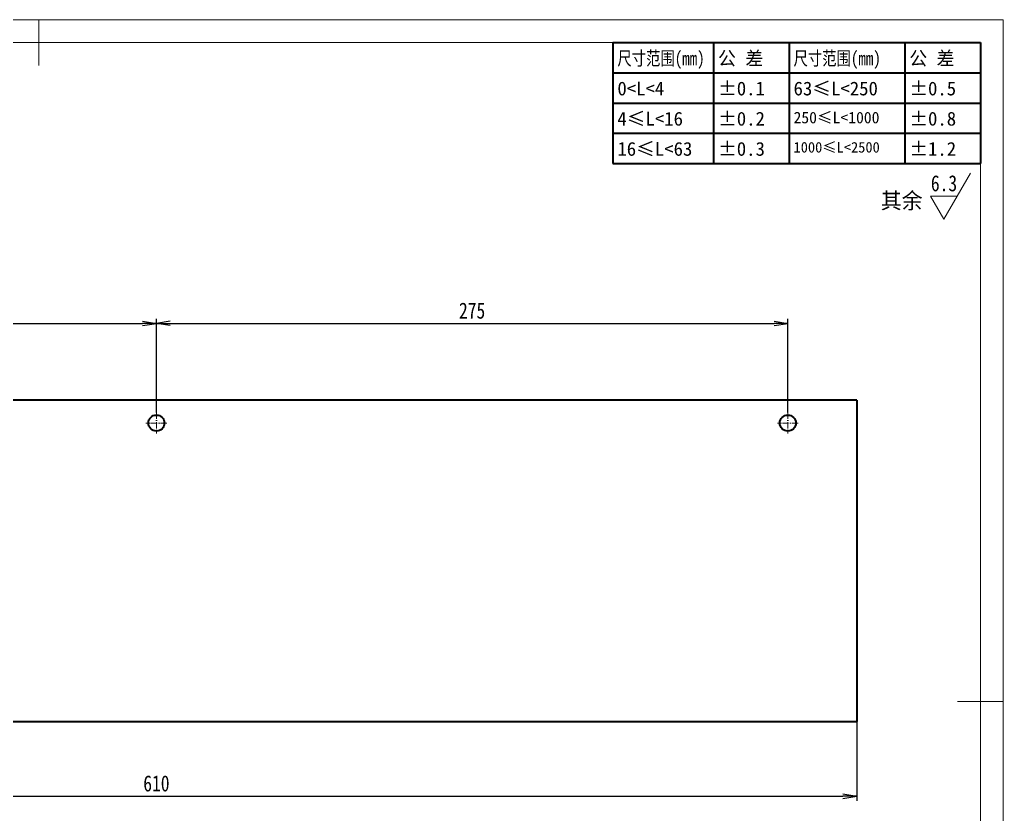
# Model space of a CAD drawing. Header units: millimetres. Extents: x -15766 to 80009, y -9701 to 15159.
# Drawn here: x -8417.7 to -7989.3, y 13501.6 to 13847.7 of the extents above; entities that cross this region are included whole.
import ezdxf
from ezdxf.enums import TextEntityAlignment as Align

# ---------------------------------------------------------------- set-up
doc = ezdxf.new("R2010")
doc.units = ezdxf.units.MM
doc.linetypes.add('CENTER-HOKUTO_1', pattern=[16, 13, -1, 1, -1])
doc.linetypes.add('DASHDOT', pattern=[18.5, 12, -3, 0.5, -3])
doc.layers.get('DEFPOINTS').update_dxf_attribs({"lineweight": 18})
for name, color, linetype, lineweight in [('AM_7', 2, 'CENTER-HOKUTO_1', 18), ('AM_VIS', 7, 'Continuous', 18), ('CDRAFT0', 7, 'Continuous', 18), ('DIM', 253, 'Continuous', 20), ('title_frame', 7, 'Continuous', 18), ('word_dim', 9, 'Continuous', 18), ('尺寸线层', 3, 'Continuous', 18), ('粗实线层', 7, 'Continuous', 35), ('粗实线层_1', 7, 'Continuous', 15)]:
    doc.layers.add(name, color=color, linetype=linetype, lineweight=lineweight)
doc.styles.add('DIM', font='', dxfattribs={"width": 0.8})
doc.styles.get('DIM').set_extended_font_data('NSimSun')
doc.dimstyles.new('1-2', dxfattribs={"dimscale": 2, "dimtxt": 3.5, "dimasz": 3, "dimexe": 1, "dimexo": 0, "dimgap": 1, "dimtad": 1, "dimdsep": 46, "dimtxsty": 'DIM', "dimblk": 'OPEN', "dimcen": 0, "dimdle": 6, "dimclrd": 256, "dimclre": 256, "dimclrt": 3, "dimazin": 2, "dimtfac": 0.707107, "dimtmove": 0, "dimatfit": 3, "dimfxl": 0, "dimfrac": 2, "dimtolj": 1, "dimarcsym": 0})

# ---------------------------------------------------------------- blocks, each defined once
blk = doc.blocks.new('*X589')
at = {"layer": 'CDRAFT0'}
for p, q in [((420, 297), (0, 297)), ((420, 0), (420, 297))]:
    blk.add_line(p, q, dxfattribs=at)
at = {"layer": '粗实线层_1'}
for p, q in [((210, 297), (210, 287)), ((415, 292), (25, 292)), ((415, 5), (415, 292)), ((420, 148.5), (410, 148.5))]:
    blk.add_line(p, q, dxfattribs=at)
blk = doc.blocks.new('自由公差_1')
at = {"layer": '粗实线层'}
for p, q in [((-80, 0), (0, 0)), ((-80, 0), (-80, -26.3)), ((-58.08, 0), (-58.08, -26.3)), ((-41.64, 0), (-41.64, -26.3)), ((-16.44, 0), (-16.44, -26.3)), ((0, 0), (0, -26.3)), ((-80, -6.58), (0, -6.58)), ((-80, -13.15), (0, -13.15)), ((-80, -19.73), (0, -19.73)), ((-80, -26.3), (0, -26.3))]:
    blk.add_line(p, q, dxfattribs=at)
at = {"layer": '尺寸线层', "linetype": 'Continuous', "attachment_point": 1, "line_spacing_factor": 0.9}
for s, insert, char_height, width in [('{\\W0.8;尺寸范围(mm)}', (-79.04, -1.92), 3, 22.6032), ('公 差', (-57.12, -1.92), 3, 22.6032), ('{\\W0.8;尺寸范围(mm)}', (-40.68, -1.92), 3, 22.6032), ('公 差', (-15.48, -1.92), 3, 22.6032), ('0<L<4', (-79.04, -8.49), 3, 22.6032), ('%%P0.1', (-57.12, -8.49), 3, 12.7119), ('63≤L<250', (-40.68, -8.49), 3, 22.6032), ('%%P0.5', (-15.48, -8.49), 3, 12.5771), ('4≤L<16', (-79.04, -15.07), 3, 22.6032), ('%%P0.2', (-57.12, -15.07), 3, 12.4769), ('250≤L<1000', (-40.68, -15.07), 2.5, 22.6032), ('%%P0.8', (-15.48, -15.07), 3, 13.0759), ('16≤L<63', (-79.04, -21.64), 3, 22.6032), ('%%P0.3', (-57.12, -21.64), 3, 12.7119), ('%%P1.2', (-15.48, -21.64), 3, 12.8764), ('1000≤L<2500', (-40.68, -21.64), 2.3, 22.6032)]:
    blk.add_mtext(s, dxfattribs=dict(at, insert=insert, char_height=char_height, width=width))
blk = doc.blocks.new('_OPEN')
at = {"color": 0, "linetype": 'ByBlock', "lineweight": -2}
for p, q in [((-1, 0.166667), (0, 0)), ((-1, -0.166667), (0, 0)), ((0, 0), (-1, 0))]:
    blk.add_line(p, q, dxfattribs=at)
blk = doc.blocks.new('*D1106')
at = {"layer": 'DEFPOINTS', "color": 0, "transparency": 16777216}
for p in [(-8663.16, 13542.03), (-8053.16, 13542.03), (-8053.16, 13509.53)]:
    blk.add_point(p, dxfattribs=at)
at = {"layer": 'DIM', "linetype": 'Continuous', "lineweight": -2, "transparency": 16777216}
for p, q in [((-8663.16, 13542.03), (-8663.16, 13507.53)), ((-8053.16, 13542.03), (-8053.16, 13507.53)), ((-8657.16, 13509.53), (-8059.16, 13509.53))]:
    blk.add_line(p, q, dxfattribs=at)
at = {"layer": 'DIM', "lineweight": -2, "transparency": 16777216, "xscale": 6, "yscale": 6, "zscale": 6, "rotation": 180}
blk.add_blockref('_OPEN', (-8663.16, 13509.53), dxfattribs=at)
at = {"layer": 'DIM', "lineweight": -2, "transparency": 16777216, "xscale": 6, "yscale": 6, "zscale": 6}
blk.add_blockref('_OPEN', (-8053.16, 13509.53), dxfattribs=at)
at = {"layer": 'DIM', "color": 3, "transparency": 16777216, "insert": (-8358.16, 13515.03), "char_height": 7, "attachment_point": 5, "style": 'DIM'}
blk.add_mtext('\\A1;610', dxfattribs=at)
blk = doc.blocks.new('*D1109')
at = {"layer": 'DEFPOINTS', "color": 0, "transparency": 16777216}
for p in [(-8358.16, 13715.45), (-8633.16, 13676.58), (-8358.16, 13676.58)]:
    blk.add_point(p, dxfattribs=at)
at = {"layer": 'DIM', "linetype": 'Continuous', "lineweight": -2, "transparency": 16777216}
for p, q in [((-8633.16, 13676.58), (-8633.16, 13717.45)), ((-8358.16, 13676.58), (-8358.16, 13717.45)), ((-8627.16, 13715.45), (-8364.16, 13715.45))]:
    blk.add_line(p, q, dxfattribs=at)
at = {"layer": 'DIM', "lineweight": -2, "transparency": 16777216, "xscale": 6, "yscale": 6, "zscale": 6, "rotation": 180}
blk.add_blockref('_OPEN', (-8633.16, 13715.45), dxfattribs=at)
at = {"layer": 'DIM', "lineweight": -2, "transparency": 16777216, "xscale": 6, "yscale": 6, "zscale": 6}
blk.add_blockref('_OPEN', (-8358.16, 13715.45), dxfattribs=at)
at = {"layer": 'DIM', "color": 3, "transparency": 16777216, "insert": (-8495.66, 13720.95), "char_height": 7, "attachment_point": 5, "style": 'DIM'}
blk.add_mtext('\\A1;275', dxfattribs=at)
blk = doc.blocks.new('*D1110')
at = {"layer": 'DEFPOINTS', "color": 0, "transparency": 16777216}
for p in [(-8083.16, 13715.45), (-8358.16, 13676.58), (-8083.16, 13676.58)]:
    blk.add_point(p, dxfattribs=at)
at = {"layer": 'DIM', "linetype": 'Continuous', "lineweight": -2, "transparency": 16777216}
for p, q in [((-8358.16, 13676.58), (-8358.16, 13717.45)), ((-8083.16, 13676.58), (-8083.16, 13717.45)), ((-8352.16, 13715.45), (-8089.16, 13715.45))]:
    blk.add_line(p, q, dxfattribs=at)
at = {"layer": 'DIM', "lineweight": -2, "transparency": 16777216, "xscale": 6, "yscale": 6, "zscale": 6, "rotation": 180}
blk.add_blockref('_OPEN', (-8358.16, 13715.45), dxfattribs=at)
at = {"layer": 'DIM', "lineweight": -2, "transparency": 16777216, "xscale": 6, "yscale": 6, "zscale": 6}
blk.add_blockref('_OPEN', (-8083.16, 13715.45), dxfattribs=at)
at = {"layer": 'DIM', "color": 3, "transparency": 16777216, "insert": (-8220.66, 13720.95), "char_height": 7, "attachment_point": 5, "style": 'DIM'}
blk.add_mtext('\\A1;275', dxfattribs=at)

msp = doc.modelspace()

# ---------------------------------------------------------------- linework, layer by layer
at = {"layer": 'AM_7', "linetype": 'DASHDOT', "lineweight": 13, "ltscale": 0.227502}
for p, q in [((-8358.16158, 13676.58152), (-8358.16158, 13667.48142)), ((-8083.16158, 13676.58152), (-8083.16158, 13667.48142))]:
    msp.add_line(p, q, dxfattribs=at)
at = {"layer": 'AM_7', "linetype": 'DASHDOT', "lineweight": 13, "ltscale": 0.22749}
for p, q in [((-8353.61178, 13672.03147), (-8362.71139, 13672.03147)), ((-8078.61178, 13672.03147), (-8087.71139, 13672.03147))]:
    msp.add_line(p, q, dxfattribs=at)
at = {"layer": 'AM_VIS', "lineweight": 35}
for p, q in [((-8053.16158, 13682.03147), (-8663.16158, 13682.03147)), ((-8053.16158, 13682.03147), (-8053.16158, 13542.03147)), ((-8663.16158, 13542.03147), (-8053.16158, 13542.03147))]:
    msp.add_line(p, q, dxfattribs=at)
for centre in [(-8358.16158, 13672.03147), (-8083.16158, 13672.03147)]:
    msp.add_circle(centre, 3.5, dxfattribs=at)
at = {"layer": 'DIM'}
for p, q in [((-8015.1998, 13760.87874), (-8003.65279, 13780.87874)), ((-8009.42629, 13770.87874), (-8020.9733, 13770.87874)), ((-8020.9733, 13770.87874), (-8015.1998, 13760.87874))]:
    msp.add_line(p, q, dxfattribs=at)

# ---------------------------------------------------------------- block references
at = {"layer": 'title_frame', "xscale": 2, "yscale": 2, "zscale": 2}
for name, p in [('*X589', (-8829.31003, 13253.73384)), ('自由公差_1', (-7999.31003, 13837.73384))]:
    msp.add_blockref(name, p, dxfattribs=at)

# ---------------------------------------------------------------- texts
at = {"layer": 'DIM', "color": 2, "style": 'DIM', "width": 0.8}
msp.add_attdef('6.3', text='0.0', height=7, dxfattribs=at).set_placement((-8009.42629, 13770.87874), align=Align.BOTTOM_RIGHT)
at = {"layer": 'word_dim', "linetype": 'Continuous', "insert": (-8042.67972, 13772.41045), "char_height": 7, "width": 21.7212079, "attachment_point": 1}
msp.add_mtext('{\\C3;其余}', dxfattribs=at)

# ---------------------------------------------------------------- dimensions: what is measured, and where the dimension line sits
at = {"layer": 'DIM', "color": 3, "true_color": 0x00ff00}
for base, p1, p2, picture, middle in [((-8358.16158, 13715.45304), (-8633.16158, 13676.58152), (-8358.16158, 13676.58152), '*D1109', (-8495.66158, 13720.95304)), ((-8083.16158, 13715.45304), (-8358.16158, 13676.58152), (-8083.16158, 13676.58152), '*D1110', (-8220.66158, 13720.95304)), ((-8053.16158, 13509.53484), (-8663.16158, 13542.03147), (-8053.16158, 13542.03147), '*D1106', (-8358.16158, 13515.03484))]:
    dim = msp.add_linear_dim(base=base, p1=p1, p2=p2, dimstyle='1-2', dxfattribs=at)
    dim.commit()
    dim.dimension.update_dxf_attribs({"geometry": picture, "text_midpoint": middle})

doc.saveas('drawing.dxf')
